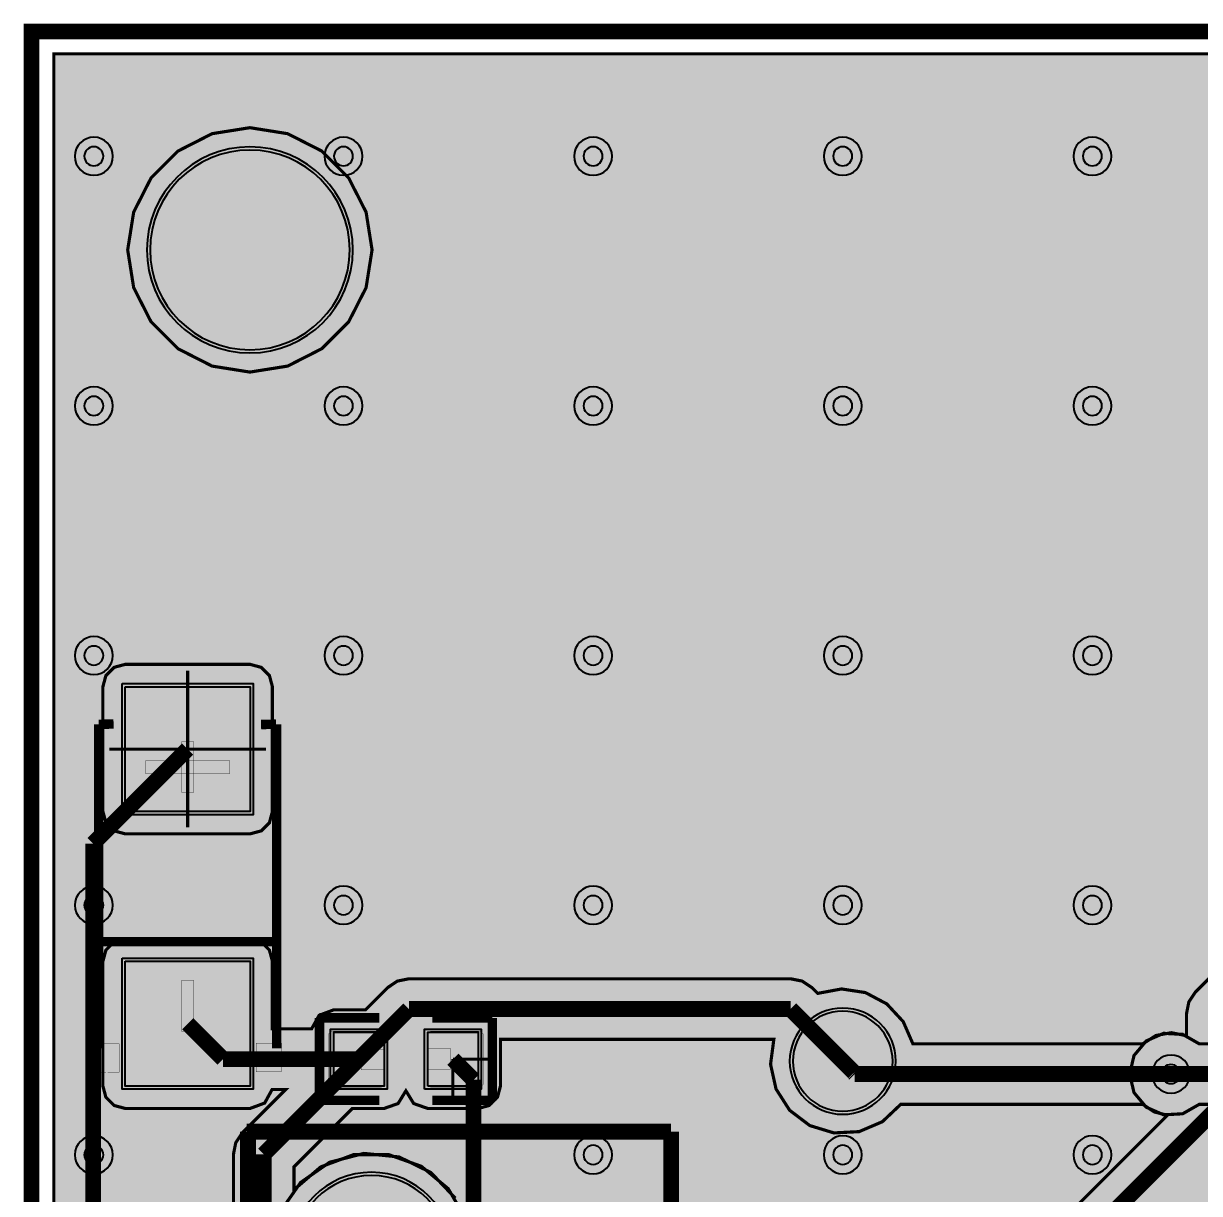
# Model space of a CAD drawing. Header units: millimetres. Extents: x -40.1 to 41, y -27.6 to 27.6.
# Drawn here: x -40.13 to -21.28, y 8.88 to 27.63 of the extents above; entities that cross this region are included whole.
import ezdxf

# ---------------------------------------------------------------- set-up
doc = ezdxf.new("R2010")
doc.units = ezdxf.units.MM
doc.header["$MEASUREMENT"] = 0
for name, color, linetype, true_color in [('Board-Outline-Layer', 7, 'Continuous', 0xff00ff), ('Bottom-Layer', 7, 'Continuous', 0x0000ff), ('Bottom-Paste-Mask-Layer', 7, 'Continuous', 0x800000), ('Bottom-Solder-Mask-Layer', 7, 'Continuous', 0xaa00ff), ('Document-Layer', 7, 'Continuous', 0xffffff), ('Hole-Layer', 7, 'Continuous', 0x222222), ('Multi-Layer', 7, 'Continuous', 0xc0c0c0), ('Top-Layer', 7, 'Continuous', 0xff0000), ('Top-Paste-Mask-Layer', 7, 'Continuous', 0x808080), ('Top-Silkscreen-Layer', 7, 'Continuous', 0xffcc00), ('Top-Solder-Mask-Layer', 7, 'Continuous', 0x800080)]:
    doc.layers.add(name, color=color, linetype=linetype, true_color=true_color)

msp = doc.modelspace()

# ---------------------------------------------------------------- hatches: boundary and pattern name
at = {"layer": 'Bottom-Layer'}
for points in [[(39.642, 27.142), (39.642, -27.142), (-39.642, -27.142), (-39.642, 27.142)], [(-38.458, 24), (-38.362, 23.395), (-38.084, 22.849), (-37.651, 22.416), (-37.105, 22.138), (-36.5, 22.042), (-35.895, 22.138), (-35.349, 22.416), (-34.916, 22.849), (-34.638, 23.395), (-34.542, 24), (-34.638, 24.605), (-34.916, 25.151), (-35.349, 25.584), (-35.895, 25.862), (-36.5, 25.958), (-37.105, 25.862), (-37.651, 25.584), (-38.084, 25.151), (-38.362, 24.605)], [(-38.1, 24, 1), (-34.9, 24, 1)], [(-20.668, 10.309), (-20.403, 10.158), (-20.099, 10.141), (-19.819, 10.263), (-19.623, 10.497), (-19.553, 10.794), (-19.623, 11.091), (-19.819, 11.325), (-20.099, 11.447), (-20.403, 11.43), (-20.668, 11.279), (-21.288, 11.279), (-21.553, 11.43), (-21.858, 11.447), (-22.137, 11.325), (-22.333, 11.091), (-22.403, 10.794), (-22.333, 10.497), (-22.137, 10.263), (-21.858, 10.141), (-21.553, 10.158), (-21.288, 10.309)], [(-12.393, -14.923), (-12.236, -15.028), (-12.05, -15.065), (26.12, -15.065), (26.306, -15.028), (26.463, -14.923), (26.912, -14.474), (27.393, -14.568), (27.874, -14.471), (28.281, -14.198), (28.553, -13.79), (28.648, -13.309), (28.552, -12.828), (28.28, -12.42), (27.872, -12.148), (27.391, -12.052), (26.91, -12.147), (26.502, -12.419), (26.229, -12.826), (26.132, -13.307), (26.226, -13.788), (25.919, -14.095), (23.293, -14.095), (23.494, -13.735), (23.568, -13.329), (23.507, -12.921), (23.317, -12.555), (23.019, -12.27), (22.644, -12.097), (22.234, -12.054), (21.832, -12.146), (21.377, -11.691), (21.22, -11.586), (21.034, -11.549), (8.535, -11.549), (0.354, -3.368), (0.448, -2.887), (0.351, -2.406), (0.078, -1.999), (-0.33, -1.727), (-0.811, -1.632), (-1.292, -1.728), (-1.7, -2), (-1.972, -2.408), (-2.068, -2.889), (-1.973, -3.37), (-1.701, -3.778), (-1.294, -4.051), (-0.813, -4.148), (-0.332, -4.054), (7.991, -12.377), (8.148, -12.482), (8.334, -12.519), (8.632, -12.519), (8.529, -12.666), (8.449, -12.825), (6.999, -12.825), (7.235, -12.66), (7.379, -12.41), (7.403, -12.124), (7.304, -11.854), (7.1, -11.651), (6.829, -11.554), (6.542, -11.581), (6.294, -11.727), (4.407, -11.727), (-10.625, 3.305), (-10.706, 3.6), (-10.91, 3.827), (-11.194, 3.938), (-11.497, 3.911), (-11.757, 3.751), (-11.917, 3.491), (-11.944, 3.188), (-11.833, 2.904), (-11.606, 2.7), (-11.311, 2.619), (3.863, -12.555), (4.02, -12.66), (4.206, -12.697), (6.294, -12.697), (6.388, -12.77), (6.493, -12.825), (2.191, -12.825), (-10.555, -0.079), (-10.636, 0.216), (-10.84, 0.443), (-11.124, 0.554), (-11.427, 0.527), (-11.687, 0.367), (-11.847, 0.107), (-11.874, -0.196), (-11.763, -0.48), (-11.536, -0.684), (-11.241, -0.765), (1.647, -13.653), (1.804, -13.758), (1.99, -13.795), (8.449, -13.795), (8.528, -13.951), (8.627, -14.095), (-11.849, -14.095), (-33.123, 7.179), (-32.954, 7.72), (-32.984, 8.286), (-33.209, 8.807), (-33.6, 9.217), (-34.109, 9.466), (-34.673, 9.523), (-35.222, 9.381), (-35.687, 9.057), (-36.011, 8.592), (-36.153, 8.043), (-36.097, 7.479), (-35.847, 6.97), (-35.437, 6.579), (-34.916, 6.354), (-34.35, 6.324), (-33.809, 6.493)], [(-35.8, 7.92, 1), (-33.3, 7.92, 1)]]:
    msp.add_hatch(color=256, dxfattribs=at).paths.add_polyline_path(points)
at = {"layer": 'Bottom-Paste-Mask-Layer'}
for points in [[(-38.1, 24, 1), (-34.9, 24, 1)], [(-35.8, 7.92, 1), (-33.3, 7.92, 1)]]:
    msp.add_hatch(color=256, dxfattribs=at).paths.add_polyline_path(points)
at = {"layer": 'Bottom-Solder-Mask-Layer'}
for points in [[(-38.151, 24, 1), (-34.849, 24, 1)], [(-35.851, 7.92, 1), (-33.249, 7.92, 1)]]:
    msp.add_hatch(color=256, dxfattribs=at).paths.add_polyline_path(points)
at = {"layer": 'Document-Layer'}
for points in [[(-37.396, 16.119), (-37.396, 15.309), (-37.598, 15.309), (-37.598, 16.119)], [(-37.396, 16.119), (-37.396, 15.309), (-37.598, 15.309), (-37.598, 16.119)], [(-36.822, 15.815), (-36.822, 15.612), (-38.172, 15.612), (-38.172, 15.815)], [(-36.822, 15.815), (-36.822, 15.612), (-38.172, 15.612), (-38.172, 15.815)], [(-37.396, 11.484), (-37.598, 11.484), (-37.598, 12.294), (-37.396, 12.294)], [(-37.396, 11.484), (-37.598, 11.484), (-37.598, 12.294), (-37.396, 12.294)]]:
    msp.add_hatch(color=256, dxfattribs=at).paths.add_polyline_path(points)
at = {"layer": 'Hole-Layer'}
msp.add_hatch(color=256, dxfattribs=at).paths.add_polyline_path([(-38.1, 24, 1), (-34.9, 24, 1)])
at = {"layer": 'Multi-Layer'}
for points in [[(-38.1, 24, 1), (-34.9, 24, 1)], [(-38.1, 24, 1), (-34.9, 24, 1)], [(-38.1, 24, 1), (-34.9, 24, 1)], [(-35.8, 7.92, 1), (-33.3, 7.92, 1)], [(-35.8, 7.92, 1), (-33.3, 7.92, 1)], [(-35.8, 7.92, 1), (-33.3, 7.92, 1)]]:
    msp.add_hatch(color=256, dxfattribs=at).paths.add_polyline_path(points)
at = {"layer": 'Top-Layer'}
for points in [[(39.642, 27.142), (39.642, -27.142), (-39.642, -27.142), (-39.642, 27.142)], [(-38.458, 24), (-38.362, 23.395), (-38.084, 22.849), (-37.651, 22.416), (-37.105, 22.138), (-36.5, 22.042), (-35.895, 22.138), (-35.349, 22.416), (-34.916, 22.849), (-34.638, 23.395), (-34.542, 24), (-34.638, 24.605), (-34.916, 25.151), (-35.349, 25.584), (-35.895, 25.862), (-36.5, 25.958), (-37.105, 25.862), (-37.651, 25.584), (-38.084, 25.151), (-38.362, 24.605)], [(-29.281, -1.239), (-29.154, -1.437), (-28.932, -1.515), (-28.106, -1.515), (-28.106, -1.985), (-28.543, -1.985), (-28.722, -2.033), (-28.853, -2.164), (-28.901, -2.343), (-28.901, -4.343), (-28.853, -4.522), (-28.722, -4.653), (-28.543, -4.701), (-27.962, -4.701), (-27.927, -4.753), (-27.886, -4.8), (-25.087, -7.599), (-25.158, -8.039), (-25.057, -8.473), (-24.8, -8.837), (-24.425, -9.077), (-23.987, -9.158), (-23.551, -9.067), (-23.181, -8.819), (-22.933, -8.449), (-22.842, -8.013), (-22.923, -7.575), (-23.163, -7.2), (-23.527, -6.943), (-23.961, -6.843), (-24.401, -6.913), (-26.613, -4.701), (-26.543, -4.701), (-26.364, -4.653), (-26.233, -4.522), (-26.185, -4.343), (-26.185, -2.343), (-26.233, -2.164), (-26.364, -2.033), (-26.543, -1.985), (-27.136, -1.985), (-27.136, -1.375), (-23.811, -1.375), (-23.625, -1.338), (-23.468, -1.233), (-23.214, -0.979), (-23.144, -0.891), (-23.097, -0.79), (-22.643, -0.79), (-22.229, -1.204), (-22.072, -1.309), (-21.886, -1.346), (-11.977, -1.346), (-11.791, -1.309), (-11.634, -1.204), (-11.195, -0.765), (-10.924, -0.697), (-10.706, -0.523), (-10.578, -0.275), (-10.542, -0.278), (-10.507, -0.279), (-9.138, -0.279), (-9.067, -0.275), (-8.996, -0.264), (-7.713, -1.546), (-7.713, -2.825), (-7.665, -3.004), (-7.534, -3.135), (-7.355, -3.183), (-6.799, -3.183), (-6.799, -3.358), (-6.951, -3.49), (-7.008, -3.683), (-7.008, -5.258), (-6.96, -5.437), (-6.829, -5.568), (-6.65, -5.616), (-5.978, -5.616), (-5.966, -5.616), (-5.954, -5.616), (-5.955, -5.617), (-5.956, -5.618), (-5.977, -5.657), (-5.981, -5.665), (-5.985, -5.673), (-6.004, -5.713), (-6.007, -5.72), (-6.011, -5.728), (-6.028, -5.769), (-6.031, -5.777), (-6.034, -5.785), (-6.049, -5.826), (-6.052, -5.834), (-6.055, -5.842), (-6.068, -5.885), (-6.071, -5.893), (-6.073, -5.901), (-6.084, -5.944), (-6.086, -5.952), (-6.088, -5.96), (-6.097, -6.004), (-6.099, -6.012), (-6.101, -6.02), (-6.108, -6.064), (-6.109, -6.073), (-6.11, -6.081), (-6.115, -6.125), (-6.116, -6.134), (-6.117, -6.142), (-6.12, -6.186), (-6.121, -6.195), (-6.121, -6.203), (-6.122, -6.247), (-6.122, -6.252), (-6.122, -6.256), (-6.122, -8.11), (-6.122, -8.115), (-6.122, -8.119), (-6.121, -8.163), (-6.121, -8.172), (-6.12, -8.18), (-6.117, -8.224), (-6.116, -8.233), (-6.115, -8.241), (-6.11, -8.285), (-6.109, -8.294), (-6.108, -8.302), (-6.101, -8.346), (-6.099, -8.354), (-6.097, -8.362), (-6.088, -8.406), (-6.086, -8.414), (-6.084, -8.422), (-6.073, -8.465), (-6.071, -8.473), (-6.068, -8.481), (-6.055, -8.524), (-6.052, -8.532), (-6.049, -8.54), (-6.034, -8.582), (-6.031, -8.59), (-6.028, -8.597), (-6.011, -8.638), (-6.007, -8.646), (-6.004, -8.653), (-5.985, -8.694), (-5.981, -8.701), (-5.977, -8.709), (-5.956, -8.748), (-5.952, -8.755), (-5.948, -8.763), (-5.925, -8.801), (-5.92, -8.808), (-5.916, -8.815), (-5.891, -8.852), (-5.886, -8.859), (-5.882, -8.866), (-5.855, -8.902), (-5.85, -8.909), (-5.845, -8.915), (-5.817, -8.95), (-5.812, -8.956), (-5.806, -8.963), (-5.776, -8.996), (-5.771, -9.002), (-5.765, -9.008), (-5.734, -9.04), (-5.728, -9.046), (-5.722, -9.052), (-5.689, -9.082), (-5.683, -9.088), (-5.677, -9.093), (-5.643, -9.122), (-5.636, -9.127), (-5.63, -9.133), (-5.594, -9.16), (-5.588, -9.165), (-5.581, -9.17), (-5.577, -9.172), (-5.577, -9.897), (-5.569, -9.972), (-5.546, -10.044), (-8.39, -12.889), (-28.294, -12.889), (-28.292, -12.869), (-28.292, -12.85), (-28.292, -10.85), (-28.34, -10.671), (-28.471, -10.54), (-28.65, -10.492), (-30.65, -10.492), (-30.829, -10.54), (-30.96, -10.671), (-31.008, -10.85), (-31.008, -12.85), (-31.008, -12.869), (-31.006, -12.889), (-32.325, -12.889), (-32.692, -12.522), (-32.692, -10.85), (-32.74, -10.671), (-32.871, -10.54), (-33.05, -10.492), (-33.565, -10.492), (-33.565, -9.528), (-33.3, -9.528), (-33.121, -9.48), (-32.99, -9.349), (-32.942, -9.17), (-32.942, -6.67), (-32.99, -6.491), (-33.121, -6.36), (-33.3, -6.312), (-35.8, -6.312), (-35.979, -6.36), (-36.11, -6.491), (-36.158, -6.67), (-36.158, -9.17), (-36.11, -9.349), (-35.979, -9.48), (-35.8, -9.528), (-34.535, -9.528), (-34.535, -10.492), (-35.05, -10.492), (-35.229, -10.54), (-35.36, -10.671), (-35.408, -10.85), (-35.408, -12.85), (-35.36, -13.029), (-35.229, -13.16), (-35.05, -13.208), (-33.378, -13.208), (-32.869, -13.717), (-32.712, -13.822), (-32.526, -13.859), (-8.189, -13.859), (-8.004, -13.822), (-7.846, -13.717), (-4.814, -10.685), (-1.855, -13.644), (-1.698, -13.749), (-1.512, -13.786), (2.842, -13.786), (2.842, -13.975), (2.89, -14.154), (3.021, -14.285), (3.2, -14.333), (4.4, -14.333), (4.579, -14.285), (4.71, -14.154), (4.758, -13.975), (4.758, -13.025), (4.71, -12.846), (4.579, -12.715), (4.4, -12.667), (4.053, -12.667), (4.053, -10.708), (4.142, -10.619), (4.142, -10.825), (4.19, -11.004), (4.321, -11.135), (4.5, -11.183), (4.515, -11.183), (4.515, -11.3), (4.552, -11.486), (4.657, -11.643), (6.242, -13.228), (6.242, -13.975), (6.29, -14.154), (6.421, -14.285), (6.6, -14.333), (7.8, -14.333), (7.976, -14.287), (8.107, -14.16), (8.158, -13.985), (8.548, -13.985), (8.799, -14.272), (9.125, -14.471), (9.125, -17.241), (8.905, -17.622), (8.843, -18.057), (8.948, -18.484), (9.204, -18.841), (9.574, -19.077), (10.006, -19.158), (10.437, -19.072), (10.805, -18.832), (11.057, -18.472), (11.157, -18.044), (11.091, -17.61), (10.867, -17.232), (10.518, -16.964), (10.095, -16.846), (10.095, -14.471), (10.454, -14.243), (10.717, -13.908), (10.853, -13.504), (10.847, -13.079), (10.699, -12.679), (10.426, -12.353), (10.06, -12.135), (9.643, -12.052), (9.221, -12.113), (8.845, -12.312), (8.555, -12.624), (8.387, -13.015), (8.158, -13.015), (8.107, -12.84), (7.976, -12.713), (7.8, -12.667), (7.229, -12.667), (7.361, -12.46), (7.409, -12.219), (7.433, -12.177), (7.452, -12.133), (7.5, -12.133), (7.679, -12.085), (7.81, -11.954), (7.858, -11.775), (7.858, -11.125), (7.81, -10.946), (7.679, -10.815), (7.5, -10.767), (6.5, -10.767), (6.321, -10.815), (6.19, -10.946), (6.142, -11.125), (6.142, -11.756), (5.564, -11.177), (5.775, -11.055), (5.858, -10.825), (5.858, -10.435), (6.019, -10.596), (6.176, -10.701), (6.362, -10.738), (7.632, -10.738), (7.818, -10.701), (7.975, -10.596), (9.953, -8.618), (10.058, -8.46), (10.095, -8.275), (10.095, -6.851), (10.505, -6.574), (10.777, -6.16), (10.868, -5.674), (10.765, -5.19), (10.483, -4.784), (10.065, -4.517), (9.578, -4.432), (9.095, -4.542), (8.692, -4.829), (8.431, -5.25), (7.649, -5.25), (8.222, -4.958), (8.702, -4.53), (9.058, -3.994), (17.638, -3.994), (19.862, -6.218), (20.089, -6.847), (20.475, -7.394), (20.992, -7.819), (21.602, -8.092), (22.264, -8.194), (22.928, -8.117), (23.549, -7.866), (24.081, -7.461), (24.486, -6.929), (24.737, -6.308), (24.814, -5.644), (24.712, -4.982), (24.439, -4.372), (24.014, -3.855), (23.467, -3.469), (22.838, -3.242), (19.998, -0.402), (19.562, -0.068), (19.055, 0.142), (18.51, 0.214), (14.123, 0.214), (14.318, 0.874), (14.343, 1.562), (14.197, 2.234), (13.889, 2.849), (13.439, 3.369), (12.873, 3.76), (12.228, 4), (11.544, 4.072), (10.863, 3.972), (10.228, 3.706), (9.679, 3.292), (9.25, 2.754), (9, 3.404), (8.581, 3.96), (8.025, 4.379), (7.375, 4.629), (6.682, 4.691), (5.998, 4.559), (5.377, 4.244), (4.867, 3.77), (4.507, 3.174), (4.507, 11.901), (6.332, 13.726), (6.813, 13.632), (7.294, 13.729), (7.701, 14.002), (7.973, 14.409), (8.068, 14.89), (7.973, 15.371), (7.701, 15.779), (7.294, 16.051), (6.813, 16.148), (6.332, 16.054), (5.319, 17.067), (5.319, 22.899), (5.334, 22.899), (5.513, 22.947), (5.644, 23.078), (5.692, 23.257), (5.692, 24.488), (5.717, 24.488), (6.076, 24.129), (6.076, 23.257), (6.124, 23.078), (6.255, 22.947), (6.434, 22.899), (7.434, 22.899), (7.613, 22.947), (7.744, 23.078), (7.792, 23.257), (7.792, 24.657), (7.744, 24.836), (7.613, 24.967), (7.434, 25.015), (6.562, 25.015), (6.261, 25.316), (6.104, 25.421), (5.918, 25.458), (-7.798, 25.458), (-7.983, 25.421), (-8.141, 25.316), (-21.349, 12.108), (-21.454, 11.951), (-21.491, 11.765), (-21.491, 11.409), (-21.736, 11.457), (-21.981, 11.412), (-22.192, 11.279), (-25.876, 11.279), (-26.031, 11.634), (-26.294, 11.918), (-26.637, 12.1), (-27.02, 12.158), (-27.401, 12.087), (-27.493, 12.179), (-27.65, 12.284), (-27.836, 12.321), (-33.95, 12.321), (-34.136, 12.284), (-34.293, 12.179), (-34.649, 11.823), (-35.157, 11.823), (-35.39, 11.736), (-35.511, 11.518), (-36.139, 11.518), (-36.139, 12.601), (-36.187, 12.78), (-36.318, 12.911), (-36.497, 12.959), (-38.497, 12.959), (-38.676, 12.911), (-38.807, 12.78), (-38.855, 12.601), (-38.855, 10.601), (-38.807, 10.422), (-38.676, 10.291), (-38.497, 10.243), (-36.497, 10.243), (-36.263, 10.33), (-36.143, 10.548), (-35.925, 10.548), (-36.621, 9.852), (-36.726, 9.695), (-36.763, 9.509), (-36.763, 5.687), (-36.726, 5.502), (-36.621, 5.344), (-35.977, 4.701), (-36.146, 4.16), (-36.116, 3.594), (-35.891, 3.073), (-35.5, 2.663), (-34.991, 2.414), (-34.427, 2.357), (-33.878, 2.499), (-33.413, 2.823), (-33.089, 3.288), (-32.947, 3.837), (-33.004, 4.401), (-33.253, 4.91), (-33.663, 5.302), (-34.184, 5.526), (-34.75, 5.556), (-35.291, 5.387), (-35.792, 5.888), (-35.792, 6.899), (-35.366, 6.534), (-34.841, 6.338), (-34.28, 6.335), (-33.752, 6.524), (-33.321, 6.883), (-33.04, 7.368), (-32.942, 7.92), (-33.04, 8.472), (-33.321, 8.957), (-33.752, 9.316), (-34.28, 9.505), (-34.841, 9.502), (-35.366, 9.306), (-35.792, 8.941), (-35.792, 9.308), (-34.858, 10.243), (-34.35, 10.243), (-34.125, 10.322), (-34, 10.526), (-33.875, 10.322), (-33.65, 10.243), (-32.843, 10.243), (-32.664, 10.291), (-32.533, 10.422), (-32.485, 10.601), (-32.485, 11.351), (-28.104, 11.351), (-28.157, 10.95), (-28.069, 10.555), (-27.851, 10.214), (-27.528, 9.969), (-27.141, 9.851), (-26.737, 9.872), (-26.365, 10.031), (-26.071, 10.309), (-22.192, 10.309), (-22.01, 10.188), (-21.799, 10.134), (-24.596, 7.336), (-24.702, 7.179), (-24.739, 6.993), (-24.739, 0.781), (-24.937, 0.654), (-25.015, 0.432), (-25.015, -0.405), (-27.71, -0.405), (-27.71, -0.35), (-27.789, -0.125), (-27.993, 0), (-27.789, 0.125), (-27.71, 0.35), (-27.71, 1.157), (-27.758, 1.336), (-27.889, 1.467), (-28.068, 1.515), (-28.932, 1.515), (-29.111, 1.467), (-29.242, 1.336), (-29.29, 1.157), (-29.29, 0.35), (-29.211, 0.125), (-29.007, 0), (-29.183, -0.095), (-29.281, -0.268), (-32.965, -0.268), (-32.968, 0.289), (-33.161, 0.811), (-33.522, 1.237), (-34.005, 1.513), (-34.554, 1.608), (-35.103, 1.51), (-35.585, 1.231), (-35.943, 0.804), (-36.134, 0.281), (-36.134, -0.276), (-35.945, -0.8), (-35.588, -1.228), (-35.106, -1.509), (-34.558, -1.608), (-34.009, -1.514), (-33.525, -1.239)], [(-38.1, 24, 1), (-34.9, 24, 1)], [(-38.497, 17.359), (-38.676, 17.311), (-38.807, 17.18), (-38.855, 17.001), (-38.855, 15.001), (-38.807, 14.822), (-38.676, 14.691), (-38.497, 14.643), (-36.497, 14.643), (-36.318, 14.691), (-36.187, 14.822), (-36.139, 15.001), (-36.139, 17.001), (-36.187, 17.18), (-36.318, 17.311), (-36.497, 17.359)], [(-38.497, 17.001), (-36.497, 17.001), (-36.497, 15.001), (-38.497, 15.001)], [(-38.497, 12.601), (-36.497, 12.601), (-36.497, 10.601), (-38.497, 10.601)], [(-27.8, 11, 1), (-26.2, 11, 1)], [(-35.157, 10.601), (-35.157, 11.465), (-34.35, 11.465), (-34.35, 10.601)], [(-33.65, 10.601), (-33.65, 11.465), (-32.843, 11.465), (-32.843, 10.601)], [(-35.8, 7.92, 1), (-33.3, 7.92, 1)]]:
    msp.add_hatch(color=256, dxfattribs=at).paths.add_polyline_path(points)
at = {"layer": 'Top-Paste-Mask-Layer'}
for points in [[(-38.1, 24, 1), (-34.9, 24, 1)], [(-38.497, 17.001), (-36.497, 17.001), (-36.497, 15.001), (-38.497, 15.001)], [(-38.497, 12.601), (-36.497, 12.601), (-36.497, 10.601), (-38.497, 10.601)], [(-27.8, 11, 1), (-26.2, 11, 1)], [(-35.195, 10.583), (-35.245, 10.633), (-35.245, 11.433), (-35.195, 11.483), (-34.395, 11.483), (-34.345, 11.433), (-34.345, 11.191), (-34.715, 11.191), (-34.715, 10.861), (-34.345, 10.861), (-34.345, 10.633), (-34.395, 10.583)], [(-35.195, 10.583), (-35.245, 10.633), (-35.245, 11.433), (-35.195, 11.483), (-34.395, 11.483), (-34.345, 11.433), (-34.345, 11.191), (-34.715, 11.191), (-34.715, 10.861), (-34.345, 10.861), (-34.345, 10.633), (-34.395, 10.583)], [(-32.805, 11.483), (-32.755, 11.433), (-32.755, 10.633), (-32.805, 10.583), (-33.605, 10.583), (-33.655, 10.633), (-33.655, 10.875), (-33.285, 10.875), (-33.285, 11.205), (-33.655, 11.205), (-33.655, 11.433), (-33.605, 11.483)], [(-32.805, 11.483), (-32.755, 11.433), (-32.755, 10.633), (-32.805, 10.583), (-33.605, 10.583), (-33.655, 10.633), (-33.655, 10.875), (-33.285, 10.875), (-33.285, 11.205), (-33.655, 11.205), (-33.655, 11.433), (-33.605, 11.483)], [(-35.8, 7.92, 1), (-33.3, 7.92, 1)]]:
    msp.add_hatch(color=256, dxfattribs=at).paths.add_polyline_path(points)
at = {"layer": 'Top-Silkscreen-Layer'}
for points in [[(-38.999, 11.281), (-38.593, 11.28), (-38.597, 10.82), (-38.999, 10.824)], [(-38.999, 11.281), (-38.593, 11.28), (-38.597, 10.82), (-38.999, 10.824)], [(-36.401, 11.289), (-35.994, 11.288), (-35.999, 10.828), (-36.401, 10.832)], [(-36.401, 11.289), (-35.994, 11.288), (-35.999, 10.828), (-36.401, 10.832)]]:
    msp.add_hatch(color=256, dxfattribs=at).paths.add_polyline_path(points)
at = {"layer": 'Top-Solder-Mask-Layer'}
for points in [[(-38.151, 24, 1), (-34.849, 24, 1)], [(-38.548, 17.052), (-36.446, 17.052), (-36.446, 14.95), (-38.548, 14.95)], [(-38.548, 12.652), (-36.446, 12.652), (-36.446, 10.55), (-38.548, 10.55)], [(-27.851, 11, 1), (-26.149, 11, 1)], [(-35.207, 10.55), (-35.207, 11.516), (-34.299, 11.516), (-34.299, 10.55)], [(-33.701, 10.55), (-33.701, 11.516), (-32.793, 11.516), (-32.793, 10.55)], [(-35.851, 7.92, 1), (-33.249, 7.92, 1)]]:
    msp.add_hatch(color=256, dxfattribs=at).paths.add_polyline_path(points)

# ---------------------------------------------------------------- linework, layer by layer
at = {"layer": 'Board-Outline-Layer', "const_width": 0.254}
msp.add_lwpolyline([(-40, -27.5), (-40, 27.5), (40, 27.5), (40, -27.5)], close=True, dxfattribs=at)
at = {"layer": 'Bottom-Layer'}
for points, const_width in [([(-40, -27.5), (-40, 27.5), (40, 27.5), (40, -27.5)], 0.00508), ([(39.642, 27.142), (39.642, -27.142), (-39.642, -27.142), (-39.642, 27.142)], 0.0508), ([(-38.458, 24), (-38.362, 23.395), (-38.084, 22.849), (-37.651, 22.416), (-37.105, 22.138), (-36.5, 22.042), (-35.895, 22.138), (-35.349, 22.416), (-34.916, 22.849), (-34.638, 23.395), (-34.542, 24), (-34.638, 24.605), (-34.916, 25.151), (-35.349, 25.584), (-35.895, 25.862), (-36.5, 25.958), (-37.105, 25.862), (-37.651, 25.584), (-38.084, 25.151), (-38.362, 24.605)], 0.0508), ([(-20.668, 10.309), (-20.403, 10.158), (-20.099, 10.141), (-19.819, 10.263), (-19.623, 10.497), (-19.553, 10.794), (-19.623, 11.091), (-19.819, 11.325), (-20.099, 11.447), (-20.403, 11.43), (-20.668, 11.279), (-21.288, 11.279), (-21.553, 11.43), (-21.858, 11.447), (-22.137, 11.325), (-22.333, 11.091), (-22.403, 10.794), (-22.333, 10.497), (-22.137, 10.263), (-21.858, 10.141), (-21.553, 10.158), (-21.288, 10.309)], 0.0508)]:
    msp.add_lwpolyline(points, close=True, dxfattribs=dict(at, const_width=const_width))
msp.add_lwpolyline([(-38.1, 24, 1), (-34.9, 24, 1)], format="xyb", close=True, dxfattribs=at)
for points, const_width in [([(-20.216, 10.794), (-21.74, 10.794)], 0.254), ([(-33.209, 8.807), (-33.6, 9.217), (-34.109, 9.466), (-34.673, 9.523), (-35.222, 9.381), (-35.687, 9.057), (-36.011, 8.592)], 0.0508)]:
    msp.add_lwpolyline(points, dxfattribs=dict(at, const_width=const_width))
msp.add_lwpolyline([(-35.8, 7.92, 1), (-33.3, 7.92), (-33.3, 7.92, 1), (-35.8, 7.92)], format="xyb", dxfattribs=at)
at = {"layer": 'Bottom-Paste-Mask-Layer'}
msp.add_lwpolyline([(-38.1, 24, 1), (-34.9, 24, 1)], format="xyb", close=True, dxfattribs=at)
msp.add_lwpolyline([(-35.8, 7.92, 1), (-33.3, 7.92), (-33.3, 7.92, 1), (-35.8, 7.92)], format="xyb", dxfattribs=at)
at = {"layer": 'Bottom-Solder-Mask-Layer'}
msp.add_lwpolyline([(-38.151, 24, 1), (-34.849, 24), (-34.849, 24, 1), (-38.151, 24)], format="xyb", dxfattribs=at)
msp.add_lwpolyline([(-35.851, 7.92, 1), (-33.249, 7.92, 1)], format="xyb", close=True, dxfattribs=at)
at = {"layer": 'Document-Layer', "const_width": 0.00508}
for points in [[(-37.396, 16.119), (-37.396, 15.309), (-37.598, 15.309), (-37.598, 16.119)], [(-37.396, 16.119), (-37.396, 15.309), (-37.598, 15.309), (-37.598, 16.119)], [(-36.822, 15.815), (-36.822, 15.612), (-38.172, 15.612), (-38.172, 15.815)], [(-36.822, 15.815), (-36.822, 15.612), (-38.172, 15.612), (-38.172, 15.815)], [(-37.396, 11.484), (-37.598, 11.484), (-37.598, 12.294), (-37.396, 12.294)], [(-37.396, 11.484), (-37.598, 11.484), (-37.598, 12.294), (-37.396, 12.294)]]:
    msp.add_lwpolyline(points, close=True, dxfattribs=at)
at = {"layer": 'Hole-Layer'}
for points in [[(-39.153, 25.5, 1), (-38.848, 25.5), (-38.848, 25.5, 1), (-39.153, 25.5)], [(-35.153, 25.5, 1), (-34.848, 25.5), (-34.848, 25.5, 1), (-35.153, 25.5)], [(-39.153, 21.5, 1), (-38.848, 21.5), (-38.848, 21.5, 1), (-39.153, 21.5)], [(-35.153, 21.5, 1), (-34.848, 21.5), (-34.848, 21.5, 1), (-35.153, 21.5)], [(-39.153, 17.5, 1), (-38.848, 17.5), (-38.848, 17.5, 1), (-39.153, 17.5)], [(-35.153, 17.5, 1), (-34.848, 17.5), (-34.848, 17.5, 1), (-35.153, 17.5)], [(-39.153, 13.5, 1), (-38.848, 13.5), (-38.848, 13.5, 1), (-39.153, 13.5)], [(-35.153, 13.5, 1), (-34.848, 13.5), (-34.848, 13.5, 1), (-35.153, 13.5)], [(-39.153, 9.5, 1), (-38.848, 9.5), (-38.848, 9.5, 1), (-39.153, 9.5)]]:
    msp.add_lwpolyline(points, format="xyb", dxfattribs=at)
for points in [[(-31.153, 25.5, 1), (-30.848, 25.5, 1)], [(-27.153, 25.5, 1), (-26.848, 25.5, 1)], [(-23.153, 25.5, 1), (-22.848, 25.5, 1)], [(-38.1, 24, 1), (-34.9, 24, 1)], [(-31.153, 21.5, 1), (-30.848, 21.5, 1)], [(-27.153, 21.5, 1), (-26.848, 21.5, 1)], [(-23.153, 21.5, 1), (-22.848, 21.5, 1)], [(-31.153, 17.5, 1), (-30.848, 17.5, 1)], [(-27.153, 17.5, 1), (-26.848, 17.5, 1)], [(-23.153, 17.5, 1), (-22.848, 17.5, 1)], [(-31.153, 13.5, 1), (-30.848, 13.5, 1)], [(-27.153, 13.5, 1), (-26.848, 13.5, 1)], [(-23.153, 13.5, 1), (-22.848, 13.5, 1)], [(-21.893, 10.794, 1), (-21.588, 10.794, 1)], [(-31.153, 9.5, 1), (-30.848, 9.5, 1)], [(-27.153, 9.5, 1), (-26.848, 9.5, 1)], [(-23.153, 9.5, 1), (-22.848, 9.5, 1)]]:
    msp.add_lwpolyline(points, format="xyb", close=True, dxfattribs=at)
at = {"layer": 'Multi-Layer'}
for points in [[(-39.305, 25.5, 1), (-38.695, 25.5), (-38.695, 25.5, 1), (-39.305, 25.5)], [(-35.305, 25.5, 1), (-34.695, 25.5), (-34.695, 25.5, 1), (-35.305, 25.5)], [(-31.305, 25.5, 1), (-30.695, 25.5), (-30.695, 25.5, 1), (-31.305, 25.5)], [(-27.305, 25.5, 1), (-26.695, 25.5), (-26.695, 25.5, 1), (-27.305, 25.5)], [(-23.305, 25.5, 1), (-22.695, 25.5), (-22.695, 25.5, 1), (-23.305, 25.5)], [(-39.305, 21.5, 1), (-38.695, 21.5), (-38.695, 21.5, 1), (-39.305, 21.5)], [(-35.305, 21.5, 1), (-34.695, 21.5), (-34.695, 21.5, 1), (-35.305, 21.5)], [(-31.305, 21.5, 1), (-30.695, 21.5), (-30.695, 21.5, 1), (-31.305, 21.5)], [(-27.305, 21.5, 1), (-26.695, 21.5), (-26.695, 21.5, 1), (-27.305, 21.5)], [(-23.305, 21.5, 1), (-22.695, 21.5), (-22.695, 21.5, 1), (-23.305, 21.5)], [(-39.305, 17.5, 1), (-38.695, 17.5), (-38.695, 17.5, 1), (-39.305, 17.5)], [(-35.305, 17.5, 1), (-34.695, 17.5), (-34.695, 17.5, 1), (-35.305, 17.5)], [(-31.305, 17.5, 1), (-30.695, 17.5), (-30.695, 17.5, 1), (-31.305, 17.5)], [(-27.305, 17.5, 1), (-26.695, 17.5), (-26.695, 17.5, 1), (-27.305, 17.5)], [(-23.305, 17.5, 1), (-22.695, 17.5), (-22.695, 17.5, 1), (-23.305, 17.5)], [(-39.305, 13.5, 1), (-38.695, 13.5), (-38.695, 13.5, 1), (-39.305, 13.5)], [(-35.305, 13.5, 1), (-34.695, 13.5), (-34.695, 13.5, 1), (-35.305, 13.5)], [(-31.305, 13.5, 1), (-30.695, 13.5), (-30.695, 13.5, 1), (-31.305, 13.5)], [(-27.305, 13.5, 1), (-26.695, 13.5), (-26.695, 13.5, 1), (-27.305, 13.5)], [(-23.305, 13.5, 1), (-22.695, 13.5), (-22.695, 13.5, 1), (-23.305, 13.5)], [(-22.045, 10.794, 1), (-21.435, 10.794), (-21.435, 10.794, 1), (-22.045, 10.794)], [(-39.305, 9.5, 1), (-38.695, 9.5), (-38.695, 9.5, 1), (-39.305, 9.5)], [(-31.305, 9.5, 1), (-30.695, 9.5), (-30.695, 9.5, 1), (-31.305, 9.5)], [(-27.305, 9.5, 1), (-26.695, 9.5), (-26.695, 9.5, 1), (-27.305, 9.5)], [(-23.305, 9.5, 1), (-22.695, 9.5), (-22.695, 9.5, 1), (-23.305, 9.5)], [(-35.8, 7.92, 1), (-33.3, 7.92), (-33.3, 7.92, 1), (-35.8, 7.92)], [(-35.8, 7.92, 1), (-33.3, 7.92), (-33.3, 7.92, 1), (-35.8, 7.92)], [(-35.8, 7.92, 1), (-33.3, 7.92), (-33.3, 7.92, 1), (-35.8, 7.92)]]:
    msp.add_lwpolyline(points, format="xyb", dxfattribs=at)
msp.add_lwpolyline([(-38.1, 24, 1), (-34.9, 24, 1)], format="xyb", close=True, dxfattribs=at)
msp.add_lwpolyline([(-38.1, 24, 1), (-34.9, 24, 1)], format="xyb", close=True, dxfattribs=at)
msp.add_lwpolyline([(-38.1, 24, 1), (-34.9, 24, 1)], format="xyb", close=True, dxfattribs=at)
at = {"layer": 'Top-Layer'}
for points, const_width in [([(-40, -27.5), (-40, 27.5), (40, 27.5), (40, -27.5)], 0.00508), ([(39.642, 27.142), (39.642, -27.142), (-39.642, -27.142), (-39.642, 27.142)], 0.0508), ([(-38.458, 24), (-38.362, 23.395), (-38.084, 22.849), (-37.651, 22.416), (-37.105, 22.138), (-36.5, 22.042), (-35.895, 22.138), (-35.349, 22.416), (-34.916, 22.849), (-34.638, 23.395), (-34.542, 24), (-34.638, 24.605), (-34.916, 25.151), (-35.349, 25.584), (-35.895, 25.862), (-36.5, 25.958), (-37.105, 25.862), (-37.651, 25.584), (-38.084, 25.151), (-38.362, 24.605)], 0.0508), ([(-38.497, 17.359), (-38.676, 17.311), (-38.807, 17.18), (-38.855, 17.001), (-38.855, 15.001), (-38.807, 14.822), (-38.676, 14.691), (-38.497, 14.643), (-36.497, 14.643), (-36.318, 14.691), (-36.187, 14.822), (-36.139, 15.001), (-36.139, 17.001), (-36.187, 17.18), (-36.318, 17.311), (-36.497, 17.359)], 0.0508)]:
    msp.add_lwpolyline(points, close=True, dxfattribs=dict(at, const_width=const_width))
msp.add_lwpolyline([(-38.1, 24, 1), (-34.9, 24, 1)], format="xyb", close=True, dxfattribs=at)
for points, const_width in [([(-8.141, 25.316), (-21.349, 12.108), (-21.454, 11.951), (-21.491, 11.765), (-21.491, 11.409), (-21.736, 11.457), (-21.981, 11.412), (-22.192, 11.279), (-25.876, 11.279), (-26.031, 11.634), (-26.294, 11.918), (-26.637, 12.1), (-27.02, 12.158), (-27.401, 12.087), (-27.493, 12.179), (-27.65, 12.284), (-27.836, 12.321), (-33.95, 12.321), (-34.136, 12.284), (-34.293, 12.179), (-34.649, 11.823), (-35.157, 11.823), (-35.39, 11.736), (-35.511, 11.518), (-36.139, 11.518), (-36.139, 12.601), (-36.187, 12.78), (-36.318, 12.911), (-36.497, 12.959), (-38.497, 12.959), (-38.676, 12.911), (-38.807, 12.78), (-38.855, 12.601), (-38.855, 10.601), (-38.807, 10.422), (-38.676, 10.291), (-38.497, 10.243), (-36.497, 10.243), (-36.263, 10.33), (-36.143, 10.548), (-35.925, 10.548), (-36.621, 9.852), (-36.726, 9.695), (-36.763, 9.509), (-36.763, 5.687)], 0.0508), ([(-37.497, 16.001), (-37.497, 17.258)], 0.0508), ([(-39.012, 14.486), (-37.497, 16.001)], 0.254), ([(-37.497, 16.001), (-38.754, 16.001)], 0.0508), ([(-37.497, 16.001), (-37.497, 14.745)], 0.0508), ([(-37.497, 16.001), (-36.241, 16.001)], 0.0508), ([(-39.012, 5.46), (-39.012, 14.486)], 0.254), ([(-33.95, 11.836), (-34.754, 11.033)], 0.254), ([(-27.836, 11.836), (-33.95, 11.836)], 0.254), ([(-26.82, 10.82), (-27.836, 11.836)], 0.254), ([(-36.929, 11.033), (-37.497, 11.601)], 0.254), ([(-33.04, 8.472), (-33.321, 8.957), (-33.752, 9.316), (-34.28, 9.505), (-34.841, 9.502), (-35.366, 9.306), (-35.792, 8.941), (-35.792, 9.308), (-34.858, 10.243), (-34.35, 10.243), (-34.125, 10.322), (-34, 10.526), (-33.875, 10.322), (-33.65, 10.243), (-32.843, 10.243), (-32.664, 10.291), (-32.533, 10.422), (-32.485, 10.601), (-32.485, 11.351), (-28.104, 11.351), (-28.157, 10.95), (-28.069, 10.555), (-27.851, 10.214), (-27.528, 9.969), (-27.141, 9.851), (-26.737, 9.872), (-26.365, 10.031), (-26.071, 10.309), (-22.192, 10.309), (-22.01, 10.188), (-21.799, 10.134), (-24.596, 7.336)], 0.0508), ([(-34.754, 11.033), (-36.929, 11.033)], 0.254), ([(-34.754, 11.033), (-36.278, 9.509)], 0.254), ([(-32.916, 10.702), (-33.247, 11.033)], 0.254), ([(-33.247, 11.033), (-32.587, 11.033)], 0.0508), ([(-33.247, 11.033), (-33.247, 10.344)], 0.0508), ([(-26.82, 10.807), (-26.82, 10.82)], 0.254), ([(-26.807, 10.794), (-26.82, 10.807)], 0.254), ([(-32.916, 1.904), (-32.916, 10.702)], 0.254), ([(-21.74, 10.794), (-26.807, 10.794)], 0.254), ([(-21.006, 10.241), (-24.253, 6.993)], 0.254), ([(-36.278, 9.509), (-36.278, 5.687)], 0.254)]:
    msp.add_lwpolyline(points, dxfattribs=dict(at, const_width=const_width))
for points in [[(-38.497, 17.001), (-36.497, 17.001), (-36.497, 15.001), (-38.497, 15.001)], [(-38.497, 12.601), (-36.497, 12.601), (-36.497, 10.601), (-38.497, 10.601)], [(-35.157, 10.601), (-35.157, 11.465), (-34.35, 11.465), (-34.35, 10.601)], [(-33.65, 10.601), (-33.65, 11.465), (-32.843, 11.465), (-32.843, 10.601)]]:
    msp.add_lwpolyline(points, close=True, dxfattribs=at)
for points in [[(-27.8, 11, 1), (-26.2, 11), (-26.2, 11, 1), (-27.8, 11)], [(-35.8, 7.92, 1), (-33.3, 7.92), (-33.3, 7.92, 1), (-35.8, 7.92)]]:
    msp.add_lwpolyline(points, format="xyb", dxfattribs=at)
at = {"layer": 'Top-Paste-Mask-Layer'}
msp.add_lwpolyline([(-38.1, 24, 1), (-34.9, 24, 1)], format="xyb", close=True, dxfattribs=at)
for points in [[(-38.497, 17.001), (-36.497, 17.001), (-36.497, 15.001), (-38.497, 15.001)], [(-38.497, 12.601), (-36.497, 12.601), (-36.497, 10.601), (-38.497, 10.601)]]:
    msp.add_lwpolyline(points, close=True, dxfattribs=at)
for points in [[(-27.8, 11, 1), (-26.2, 11), (-26.2, 11, 1), (-27.8, 11)], [(-35.8, 7.92, 1), (-33.3, 7.92), (-33.3, 7.92, 1), (-35.8, 7.92)]]:
    msp.add_lwpolyline(points, format="xyb", dxfattribs=at)
at = {"layer": 'Top-Paste-Mask-Layer', "const_width": 0.00508}
for points in [[(-35.195, 10.583), (-35.245, 10.633), (-35.245, 11.433), (-35.195, 11.483), (-34.395, 11.483), (-34.345, 11.433), (-34.345, 11.191), (-34.715, 11.191), (-34.715, 10.861), (-34.345, 10.861), (-34.345, 10.633), (-34.395, 10.583)], [(-35.195, 10.583), (-35.245, 10.633), (-35.245, 11.433), (-35.195, 11.483), (-34.395, 11.483), (-34.345, 11.433), (-34.345, 11.191), (-34.715, 11.191), (-34.715, 10.861), (-34.345, 10.861), (-34.345, 10.633), (-34.395, 10.583)], [(-32.805, 11.483), (-32.755, 11.433), (-32.755, 10.633), (-32.805, 10.583), (-33.605, 10.583), (-33.655, 10.633), (-33.655, 10.875), (-33.285, 10.875), (-33.285, 11.205), (-33.655, 11.205), (-33.655, 11.433), (-33.605, 11.483)], [(-32.805, 11.483), (-32.755, 11.433), (-32.755, 10.633), (-32.805, 10.583), (-33.605, 10.583), (-33.655, 10.633), (-33.655, 10.875), (-33.285, 10.875), (-33.285, 11.205), (-33.655, 11.205), (-33.655, 11.433), (-33.605, 11.483)]]:
    msp.add_lwpolyline(points, close=True, dxfattribs=at)
at = {"layer": 'Top-Silkscreen-Layer'}
for points, const_width in [([(-38.923, 16.397), (-38.684, 16.404)], 0.152), ([(-38.923, 16.397), (-38.684, 16.404)], 0.152), ([(-38.923, 11.205), (-38.923, 16.397)], 0.152), ([(-38.923, 11.205), (-38.923, 16.397)], 0.152), ([(-36.321, 16.394), (-36.082, 16.401)], 0.152), ([(-36.321, 16.394), (-36.082, 16.401)], 0.152), ([(-36.071, 11.205), (-36.071, 16.397)], 0.152), ([(-36.071, 11.205), (-36.071, 16.397)], 0.152), ([(-38.923, 12.917), (-36.071, 12.917)], 0.152), ([(-38.923, 12.917), (-36.071, 12.917)], 0.152), ([(-35.385, 10.372), (-35.385, 11.694)], 0.152), ([(-35.385, 11.694), (-34.426, 11.694)], 0.152), ([(-35.385, 10.372), (-35.385, 11.694)], 0.152), ([(-35.385, 11.694), (-34.426, 11.694)], 0.152), ([(-32.615, 11.694), (-33.574, 11.694)], 0.152), ([(-32.615, 11.694), (-33.574, 11.694)], 0.152), ([(-32.615, 10.372), (-32.615, 11.694)], 0.152), ([(-32.615, 10.372), (-32.615, 11.694)], 0.152), ([(-34.426, 10.372), (-35.385, 10.372)], 0.152), ([(-34.426, 10.372), (-35.385, 10.372)], 0.152), ([(-33.574, 10.372), (-32.615, 10.372)], 0.152), ([(-33.574, 10.372), (-32.615, 10.372)], 0.152), ([(-29.75, 9.87), (-36.55, 9.87)], 0.254), ([(-29.75, 9.87), (-36.55, 9.87)], 0.254), ([(-36.53, 9.87), (-36.53, -9.87)], 0.254), ([(-36.53, 9.87), (-36.53, -9.87)], 0.254), ([(-29.75, -9.87), (-29.75, 9.87)], 0.254), ([(-29.75, -9.87), (-29.75, 9.87)], 0.254)]:
    msp.add_lwpolyline(points, dxfattribs=dict(at, const_width=const_width))
at = {"layer": 'Top-Silkscreen-Layer', "const_width": 0.00508}
for points in [[(-38.999, 11.281), (-38.593, 11.28), (-38.597, 10.82), (-38.999, 10.824)], [(-38.999, 11.281), (-38.593, 11.28), (-38.597, 10.82), (-38.999, 10.824)], [(-36.401, 11.289), (-35.994, 11.288), (-35.999, 10.828), (-36.401, 10.832)], [(-36.401, 11.289), (-35.994, 11.288), (-35.999, 10.828), (-36.401, 10.832)]]:
    msp.add_lwpolyline(points, close=True, dxfattribs=at)
at = {"layer": 'Top-Solder-Mask-Layer'}
for points in [[(-38.151, 24, 1), (-34.849, 24), (-34.849, 24, 1), (-38.151, 24)], [(-27.851, 11, 1), (-26.149, 11), (-26.149, 11, 1), (-27.851, 11)]]:
    msp.add_lwpolyline(points, format="xyb", dxfattribs=at)
for points in [[(-38.548, 17.052), (-36.446, 17.052), (-36.446, 14.95), (-38.548, 14.95)], [(-38.548, 12.652), (-36.446, 12.652), (-36.446, 10.55), (-38.548, 10.55)], [(-35.207, 10.55), (-35.207, 11.516), (-34.299, 11.516), (-34.299, 10.55)], [(-33.701, 10.55), (-33.701, 11.516), (-32.793, 11.516), (-32.793, 10.55)]]:
    msp.add_lwpolyline(points, close=True, dxfattribs=at)
msp.add_lwpolyline([(-35.851, 7.92, 1), (-33.249, 7.92, 1)], format="xyb", close=True, dxfattribs=at)

doc.saveas('drawing.dxf')
